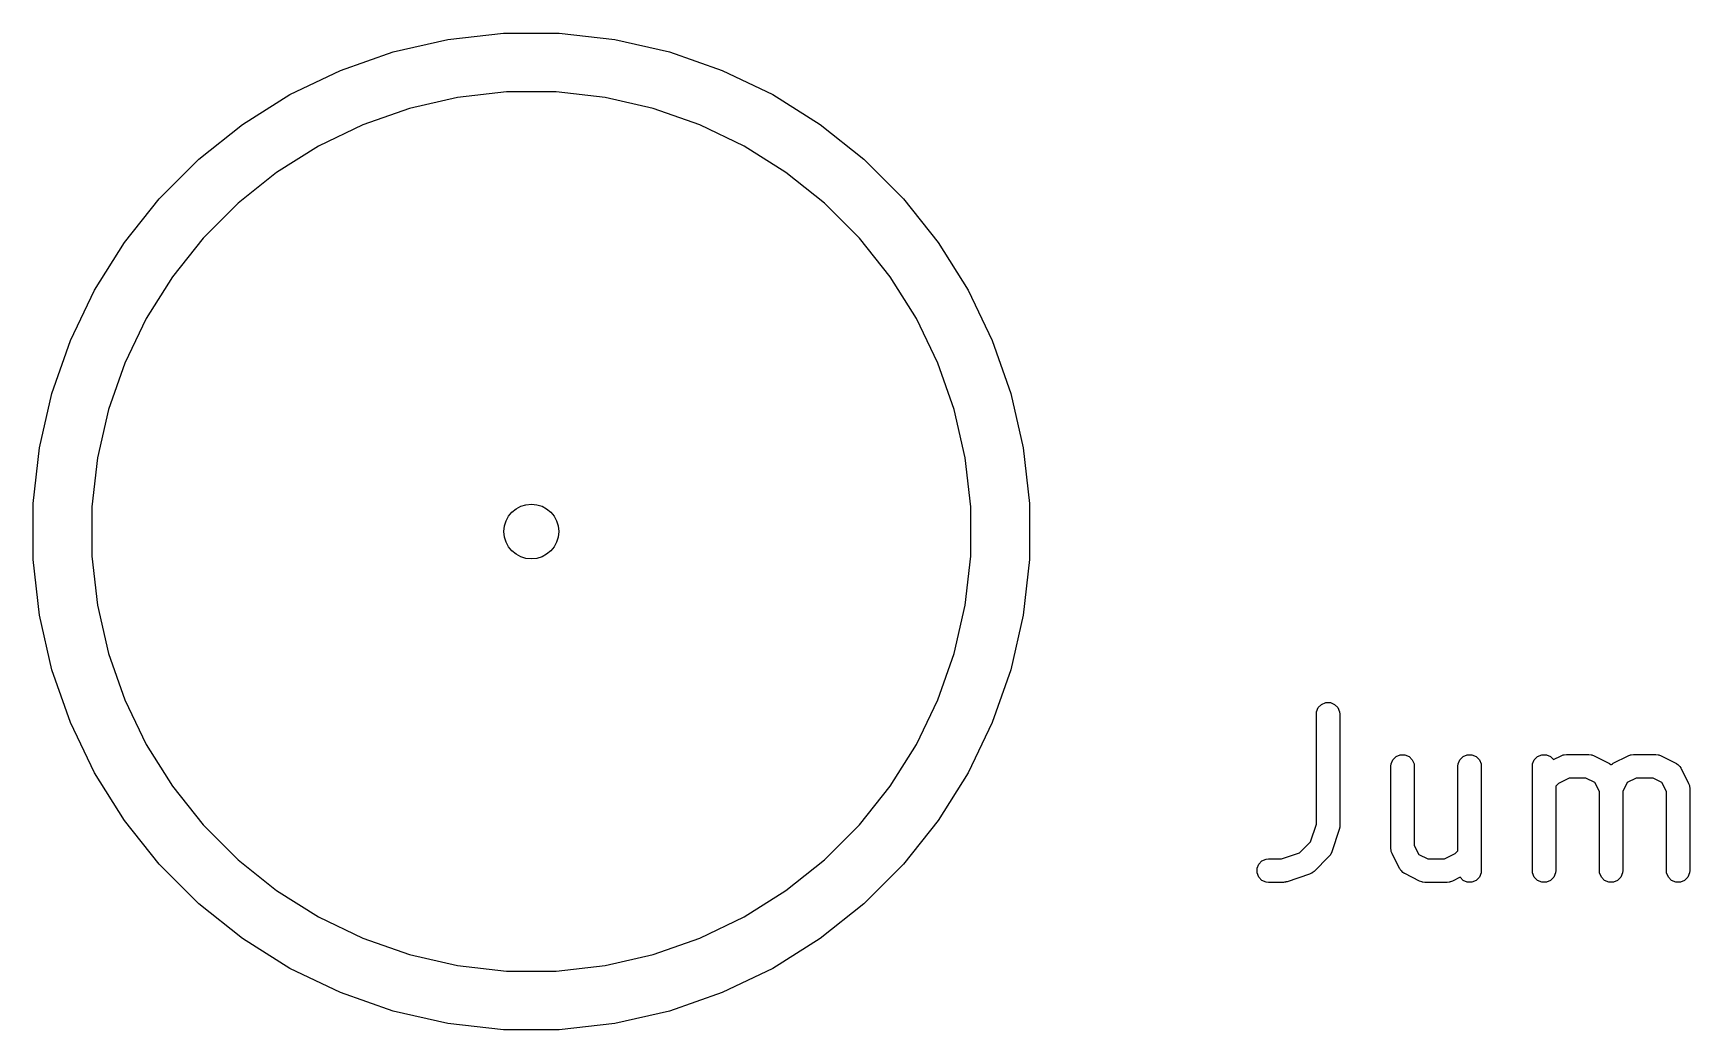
# Model space of a CAD drawing. Extents: x -0.92 to -0.05, y 0.08 to 3.3.
# Drawn here: x -0.9057 to -0.4887, y 2.7631 to 3.0139 of the extents above; entities that cross this region are included whole.
import ezdxf

# ---------------------------------------------------------------- set-up
doc = ezdxf.new("R2010")
doc.units = 0
doc.header["$MEASUREMENT"] = 0
doc.layers.add('BLACK', color=7, linetype='CONTINUOUS')

msp = doc.modelspace()

# ---------------------------------------------------------------- linework, layer by layer
at = {"layer": 'BLACK', "linetype": 'CONTINUOUS'}
for p, q in [((-0.81509, 3.00918), (-0.80135, 3.01231)), ((-0.80135, 3.01231), (-0.78736, 3.01389)), ((-0.78736, 3.01389), (-0.77327, 3.01389)), ((-0.77327, 3.01389), (-0.75928, 3.01231)), ((-0.75928, 3.01231), (-0.74554, 3.00918)), ((-0.82838, 3.00452), (-0.81509, 3.00918)), ((-0.74554, 3.00918), (-0.73225, 3.00452)), ((-0.84107, 2.99841), (-0.82838, 3.00452)), ((-0.73225, 3.00452), (-0.71956, 2.99841)), ((-0.853, 2.99092), (-0.84107, 2.99841)), ((-0.78653, 2.99908), (-0.79887, 2.99769)), ((-0.7741, 2.99908), (-0.78653, 2.99908)), ((-0.76176, 2.99769), (-0.7741, 2.99908)), ((-0.71956, 2.99841), (-0.70763, 2.99092)), ((-0.81098, 2.99493), (-0.82271, 2.99083)), ((-0.79887, 2.99769), (-0.81098, 2.99493)), ((-0.74965, 2.99493), (-0.76176, 2.99769)), ((-0.73792, 2.99083), (-0.74965, 2.99493)), ((-0.86401, 2.98214), (-0.853, 2.99092)), ((-0.82271, 2.99083), (-0.8339, 2.98544)), ((-0.72673, 2.98544), (-0.73792, 2.99083)), ((-0.70763, 2.99092), (-0.69662, 2.98214)), ((-0.87397, 2.97218), (-0.86401, 2.98214)), ((-0.8339, 2.98544), (-0.84442, 2.97883)), ((-0.71621, 2.97883), (-0.72673, 2.98544)), ((-0.69662, 2.98214), (-0.68666, 2.97218)), ((-0.84442, 2.97883), (-0.85413, 2.97108)), ((-0.7065, 2.97108), (-0.71621, 2.97883)), ((-0.88275, 2.96117), (-0.87397, 2.97218)), ((-0.85413, 2.97108), (-0.86291, 2.9623)), ((-0.69772, 2.9623), (-0.7065, 2.97108)), ((-0.68666, 2.97218), (-0.67788, 2.96117)), ((-0.89024, 2.94924), (-0.88275, 2.96117)), ((-0.86291, 2.9623), (-0.87066, 2.95259)), ((-0.68997, 2.95259), (-0.69772, 2.9623)), ((-0.67788, 2.96117), (-0.67039, 2.94924)), ((-0.87066, 2.95259), (-0.87727, 2.94207)), ((-0.68336, 2.94207), (-0.68997, 2.95259)), ((-0.89635, 2.93655), (-0.89024, 2.94924)), ((-0.67039, 2.94924), (-0.66428, 2.93655)), ((-0.87727, 2.94207), (-0.88266, 2.93088)), ((-0.67797, 2.93088), (-0.68336, 2.94207)), ((-0.90101, 2.92325), (-0.89635, 2.93655)), ((-0.66428, 2.93655), (-0.65962, 2.92325)), ((-0.88266, 2.93088), (-0.88676, 2.91915)), ((-0.67387, 2.91915), (-0.67797, 2.93088)), ((-0.90414, 2.90952), (-0.90101, 2.92325)), ((-0.65962, 2.92325), (-0.65649, 2.90952)), ((-0.88676, 2.91915), (-0.88952, 2.90704)), ((-0.67111, 2.90704), (-0.67387, 2.91915)), ((-0.90572, 2.89553), (-0.90414, 2.90952)), ((-0.88952, 2.90704), (-0.89091, 2.8947)), ((-0.66971, 2.8947), (-0.67111, 2.90704)), ((-0.65649, 2.90952), (-0.65491, 2.89553)), ((-0.90572, 2.8947), (-0.90572, 2.89553)), ((-0.90572, 2.88144), (-0.90572, 2.8947)), ((-0.89091, 2.8947), (-0.89091, 2.88227)), ((-0.66971, 2.88227), (-0.66971, 2.8947)), ((-0.65491, 2.89553), (-0.65491, 2.88144)), ((-0.89091, 2.88227), (-0.88952, 2.86993)), ((-0.67111, 2.86993), (-0.66971, 2.88227)), ((-0.90414, 2.86745), (-0.90572, 2.88144)), ((-0.65491, 2.88144), (-0.65649, 2.86745)), ((-0.88952, 2.86993), (-0.88676, 2.85782)), ((-0.67387, 2.85782), (-0.67111, 2.86993)), ((-0.90101, 2.85371), (-0.90414, 2.86745)), ((-0.65649, 2.86745), (-0.65962, 2.85371)), ((-0.88676, 2.85782), (-0.88266, 2.84609)), ((-0.67797, 2.84609), (-0.67387, 2.85782)), ((-0.89635, 2.84042), (-0.90101, 2.85371)), ((-0.65962, 2.85371), (-0.66428, 2.84042)), ((-0.88266, 2.84609), (-0.87727, 2.8349)), ((-0.68336, 2.8349), (-0.67797, 2.84609)), ((-0.58266, 2.8431), (-0.58222, 2.84417)), ((-0.58222, 2.84417), (-0.5814, 2.84498)), ((-0.5814, 2.84498), (-0.58034, 2.84542)), ((-0.58034, 2.84542), (-0.57918, 2.84542)), ((-0.57918, 2.84542), (-0.57812, 2.84498)), ((-0.57812, 2.84498), (-0.5773, 2.84417)), ((-0.5773, 2.84417), (-0.57686, 2.8431)), ((-0.89024, 2.82773), (-0.89635, 2.84042)), ((-0.66428, 2.84042), (-0.67039, 2.82773)), ((-0.58271, 2.84253), (-0.58266, 2.8431)), ((-0.58271, 2.81488), (-0.58271, 2.84253)), ((-0.57686, 2.8431), (-0.57681, 2.84253)), ((-0.57681, 2.84253), (-0.57681, 2.81441)), ((-0.87727, 2.8349), (-0.87066, 2.82438)), ((-0.68997, 2.82438), (-0.68336, 2.8349)), ((-0.56347, 2.83104), (-0.56265, 2.83186)), ((-0.56265, 2.83186), (-0.56159, 2.8323)), ((-0.56159, 2.8323), (-0.56044, 2.8323)), ((-0.56044, 2.8323), (-0.55937, 2.83186)), ((-0.55937, 2.83186), (-0.55856, 2.83104)), ((-0.54659, 2.83104), (-0.54578, 2.83186)), ((-0.54578, 2.83186), (-0.54472, 2.8323)), ((-0.54472, 2.8323), (-0.54356, 2.8323)), ((-0.54356, 2.8323), (-0.5425, 2.83186)), ((-0.5425, 2.83186), (-0.54168, 2.83104)), ((-0.52785, 2.83104), (-0.52703, 2.83186)), ((-0.52703, 2.83186), (-0.52597, 2.8323)), ((-0.52597, 2.8323), (-0.52482, 2.8323)), ((-0.52482, 2.8323), (-0.52375, 2.83186)), ((-0.52375, 2.83186), (-0.52299, 2.83109)), ((-0.52299, 2.83109), (-0.52109, 2.83204)), ((-0.52109, 2.83204), (-0.52055, 2.83225)), ((-0.52055, 2.83225), (-0.52044, 2.83226)), ((-0.52044, 2.83226), (-0.52034, 2.8323)), ((-0.52034, 2.8323), (-0.51977, 2.83236)), ((-0.51977, 2.83236), (-0.51414, 2.83236)), ((-0.51414, 2.83236), (-0.51357, 2.8323)), ((-0.51357, 2.8323), (-0.51347, 2.83226)), ((-0.51347, 2.83226), (-0.51336, 2.83225)), ((-0.51336, 2.83225), (-0.51282, 2.83204)), ((-0.51282, 2.83204), (-0.50907, 2.83017)), ((-0.50796, 2.83017), (-0.50422, 2.83204)), ((-0.50422, 2.83204), (-0.50367, 2.83225)), ((-0.50367, 2.83225), (-0.50357, 2.83226)), ((-0.50357, 2.83226), (-0.50347, 2.8323)), ((-0.50347, 2.8323), (-0.50289, 2.83236)), ((-0.50289, 2.83236), (-0.49727, 2.83236)), ((-0.49727, 2.83236), (-0.49669, 2.8323)), ((-0.49669, 2.8323), (-0.4966, 2.83226)), ((-0.4966, 2.83226), (-0.49649, 2.83225)), ((-0.49649, 2.83225), (-0.49595, 2.83204)), ((-0.49595, 2.83204), (-0.4922, 2.83017)), ((-0.88275, 2.8158), (-0.89024, 2.82773)), ((-0.67039, 2.82773), (-0.67788, 2.8158)), ((-0.56397, 2.8294), (-0.56391, 2.82998)), ((-0.56397, 2.80878), (-0.56397, 2.8294)), ((-0.56391, 2.82998), (-0.56347, 2.83104)), ((-0.55856, 2.83104), (-0.55812, 2.82998)), ((-0.55812, 2.82998), (-0.55806, 2.8294)), ((-0.55806, 2.8294), (-0.55806, 2.80948)), ((-0.54709, 2.8294), (-0.54704, 2.82998)), ((-0.54709, 2.80813), (-0.54709, 2.8294)), ((-0.54704, 2.82998), (-0.54659, 2.83104)), ((-0.54168, 2.83104), (-0.54124, 2.82998)), ((-0.54124, 2.82998), (-0.54119, 2.8294)), ((-0.54119, 2.8294), (-0.54119, 2.80316)), ((-0.52834, 2.8294), (-0.52829, 2.82998)), ((-0.52834, 2.80316), (-0.52834, 2.8294)), ((-0.52829, 2.82998), (-0.52785, 2.83104)), ((-0.50907, 2.83017), (-0.50898, 2.83011)), ((-0.50898, 2.83011), (-0.50893, 2.83009)), ((-0.50893, 2.83009), (-0.50887, 2.83004)), ((-0.50887, 2.83004), (-0.50858, 2.82986)), ((-0.50858, 2.82986), (-0.50852, 2.82979)), ((-0.50852, 2.82979), (-0.50845, 2.82986)), ((-0.50845, 2.82986), (-0.50816, 2.83004)), ((-0.50816, 2.83004), (-0.50811, 2.83009)), ((-0.50811, 2.83009), (-0.50806, 2.83011)), ((-0.50806, 2.83011), (-0.50796, 2.83017)), ((-0.4922, 2.83017), (-0.4921, 2.83011)), ((-0.4921, 2.83011), (-0.49206, 2.83009)), ((-0.49206, 2.83009), (-0.492, 2.83004)), ((-0.492, 2.83004), (-0.49171, 2.82986)), ((-0.49171, 2.82986), (-0.49147, 2.82958)), ((-0.49147, 2.82958), (-0.49119, 2.82934)), ((-0.49119, 2.82934), (-0.491, 2.82905)), ((-0.491, 2.82905), (-0.49096, 2.82899)), ((-0.49096, 2.82899), (-0.49094, 2.82895)), ((-0.49094, 2.82895), (-0.49088, 2.82885)), ((-0.49088, 2.82885), (-0.48901, 2.8251)), ((-0.87066, 2.82438), (-0.86291, 2.81467)), ((-0.69772, 2.81467), (-0.68997, 2.82438)), ((-0.52177, 2.8251), (-0.52244, 2.82443)), ((-0.52244, 2.82443), (-0.52244, 2.80316)), ((-0.51907, 2.82645), (-0.52177, 2.8251)), ((-0.51484, 2.82645), (-0.51907, 2.82645)), ((-0.51259, 2.82533), (-0.51484, 2.82645)), ((-0.51147, 2.82308), (-0.51259, 2.82533)), ((-0.50444, 2.82533), (-0.50557, 2.82308)), ((-0.5022, 2.82645), (-0.50444, 2.82533)), ((-0.49797, 2.82645), (-0.5022, 2.82645)), ((-0.49572, 2.82533), (-0.49797, 2.82645)), ((-0.4946, 2.82308), (-0.49572, 2.82533)), ((-0.48901, 2.8251), (-0.4888, 2.82456)), ((-0.4888, 2.82456), (-0.48879, 2.82445)), ((-0.48879, 2.82445), (-0.48875, 2.82436)), ((-0.48875, 2.82436), (-0.48869, 2.82378)), ((-0.48869, 2.82378), (-0.48869, 2.80316)), ((-0.51147, 2.80316), (-0.51147, 2.82308)), ((-0.50557, 2.82308), (-0.50557, 2.80316)), ((-0.4946, 2.80316), (-0.4946, 2.82308)), ((-0.87397, 2.80479), (-0.88275, 2.8158)), ((-0.67788, 2.8158), (-0.68666, 2.80479)), ((-0.86291, 2.81467), (-0.85413, 2.80589)), ((-0.7065, 2.80589), (-0.69772, 2.81467)), ((-0.58422, 2.81038), (-0.58271, 2.81488)), ((-0.57696, 2.81347), (-0.57883, 2.80785)), ((-0.57689, 2.81376), (-0.57696, 2.81347)), ((-0.57686, 2.81383), (-0.57689, 2.81376)), ((-0.57685, 2.81393), (-0.57686, 2.81383)), ((-0.57683, 2.81404), (-0.57685, 2.81393)), ((-0.57681, 2.81441), (-0.57684, 2.81411)), ((-0.57684, 2.81411), (-0.57683, 2.81404)), ((-0.59149, 2.80611), (-0.58698, 2.80761)), ((-0.58698, 2.80761), (-0.58422, 2.81038)), ((-0.57955, 2.80669), (-0.5833, 2.80294)), ((-0.57918, 2.80714), (-0.57955, 2.80669)), ((-0.57914, 2.80724), (-0.57918, 2.80714)), ((-0.57907, 2.80732), (-0.57914, 2.80724)), ((-0.57883, 2.80785), (-0.57907, 2.80732)), ((-0.56391, 2.80821), (-0.56397, 2.80878)), ((-0.56387, 2.80811), (-0.56391, 2.80821)), ((-0.56386, 2.808), (-0.56387, 2.80811)), ((-0.56365, 2.80746), (-0.56386, 2.808)), ((-0.56178, 2.80371), (-0.56365, 2.80746)), ((-0.55806, 2.80948), (-0.55694, 2.80723)), ((-0.55694, 2.80723), (-0.55469, 2.80611)), ((-0.55046, 2.80611), (-0.54776, 2.80746)), ((-0.54776, 2.80746), (-0.54709, 2.80813)), ((-0.86401, 2.79483), (-0.87397, 2.80479)), ((-0.85413, 2.80589), (-0.84442, 2.79814)), ((-0.71621, 2.79814), (-0.7065, 2.80589)), ((-0.68666, 2.80479), (-0.69662, 2.79483)), ((-0.59765, 2.80373), (-0.59721, 2.8048)), ((-0.59765, 2.80258), (-0.59765, 2.80373)), ((-0.59721, 2.80152), (-0.59765, 2.80258)), ((-0.59721, 2.8048), (-0.5964, 2.80561)), ((-0.5964, 2.80561), (-0.59533, 2.80605)), ((-0.59533, 2.80605), (-0.59476, 2.80611)), ((-0.59476, 2.80611), (-0.59149, 2.80611)), ((-0.58392, 2.80247), (-0.58445, 2.80223)), ((-0.58384, 2.80254), (-0.58392, 2.80247)), ((-0.58374, 2.80258), (-0.58384, 2.80254)), ((-0.5833, 2.80294), (-0.58374, 2.80258)), ((-0.56172, 2.80361), (-0.56178, 2.80371)), ((-0.5617, 2.80357), (-0.56172, 2.80361)), ((-0.56165, 2.80351), (-0.5617, 2.80357)), ((-0.56147, 2.80322), (-0.56165, 2.80351)), ((-0.56119, 2.80298), (-0.56147, 2.80322)), ((-0.56095, 2.8027), (-0.56119, 2.80298)), ((-0.56066, 2.80252), (-0.56095, 2.8027)), ((-0.5606, 2.80247), (-0.56066, 2.80252)), ((-0.56055, 2.80245), (-0.5606, 2.80247)), ((-0.56046, 2.80239), (-0.56055, 2.80245)), ((-0.55469, 2.80611), (-0.55046, 2.80611)), ((-0.54124, 2.80258), (-0.54168, 2.80152)), ((-0.54119, 2.80316), (-0.54124, 2.80258)), ((-0.52829, 2.80258), (-0.52834, 2.80316)), ((-0.52785, 2.80152), (-0.52829, 2.80258)), ((-0.5225, 2.80258), (-0.52294, 2.80152)), ((-0.52244, 2.80316), (-0.5225, 2.80258)), ((-0.51141, 2.80258), (-0.51147, 2.80316)), ((-0.51097, 2.80152), (-0.51141, 2.80258)), ((-0.50562, 2.80258), (-0.50606, 2.80152)), ((-0.50557, 2.80316), (-0.50562, 2.80258)), ((-0.49454, 2.80258), (-0.4946, 2.80316)), ((-0.4941, 2.80152), (-0.49454, 2.80258)), ((-0.48875, 2.80258), (-0.48919, 2.80152)), ((-0.48869, 2.80316), (-0.48875, 2.80258)), ((-0.5964, 2.8007), (-0.59721, 2.80152)), ((-0.59533, 2.80026), (-0.5964, 2.8007)), ((-0.59476, 2.8002), (-0.59533, 2.80026)), ((-0.59101, 2.8002), (-0.59476, 2.8002)), ((-0.59072, 2.80023), (-0.59101, 2.8002)), ((-0.59064, 2.80023), (-0.59072, 2.80023)), ((-0.59054, 2.80025), (-0.59064, 2.80023)), ((-0.59043, 2.80026), (-0.59054, 2.80025)), ((-0.59036, 2.80029), (-0.59043, 2.80026)), ((-0.59007, 2.80036), (-0.59036, 2.80029)), ((-0.58445, 2.80223), (-0.59007, 2.80036)), ((-0.55671, 2.80052), (-0.56046, 2.80239)), ((-0.55617, 2.80031), (-0.55671, 2.80052)), ((-0.55606, 2.8003), (-0.55617, 2.80031)), ((-0.55596, 2.80026), (-0.55606, 2.8003)), ((-0.55539, 2.8002), (-0.55596, 2.80026)), ((-0.54976, 2.8002), (-0.55539, 2.8002)), ((-0.54919, 2.80026), (-0.54976, 2.8002)), ((-0.54909, 2.8003), (-0.54919, 2.80026)), ((-0.54898, 2.80031), (-0.54909, 2.8003)), ((-0.54844, 2.80052), (-0.54898, 2.80031)), ((-0.54654, 2.80147), (-0.54844, 2.80052)), ((-0.54578, 2.8007), (-0.54654, 2.80147)), ((-0.54472, 2.80026), (-0.54578, 2.8007)), ((-0.54356, 2.80026), (-0.54472, 2.80026)), ((-0.5425, 2.8007), (-0.54356, 2.80026)), ((-0.54168, 2.80152), (-0.5425, 2.8007)), ((-0.52703, 2.8007), (-0.52785, 2.80152)), ((-0.52597, 2.80026), (-0.52703, 2.8007)), ((-0.52482, 2.80026), (-0.52597, 2.80026)), ((-0.52375, 2.8007), (-0.52482, 2.80026)), ((-0.52294, 2.80152), (-0.52375, 2.8007)), ((-0.51016, 2.8007), (-0.51097, 2.80152)), ((-0.5091, 2.80026), (-0.51016, 2.8007)), ((-0.50794, 2.80026), (-0.5091, 2.80026)), ((-0.50688, 2.8007), (-0.50794, 2.80026)), ((-0.50606, 2.80152), (-0.50688, 2.8007)), ((-0.49329, 2.8007), (-0.4941, 2.80152)), ((-0.49222, 2.80026), (-0.49329, 2.8007)), ((-0.49107, 2.80026), (-0.49222, 2.80026)), ((-0.49001, 2.8007), (-0.49107, 2.80026)), ((-0.48919, 2.80152), (-0.49001, 2.8007)), ((-0.853, 2.78605), (-0.86401, 2.79483)), ((-0.84442, 2.79814), (-0.8339, 2.79153)), ((-0.72673, 2.79153), (-0.71621, 2.79814)), ((-0.69662, 2.79483), (-0.70763, 2.78605)), ((-0.8339, 2.79153), (-0.82271, 2.78614)), ((-0.73792, 2.78614), (-0.72673, 2.79153)), ((-0.84107, 2.77856), (-0.853, 2.78605)), ((-0.82271, 2.78614), (-0.81098, 2.78204)), ((-0.74965, 2.78204), (-0.73792, 2.78614)), ((-0.70763, 2.78605), (-0.71956, 2.77856)), ((-0.81098, 2.78204), (-0.79887, 2.77928)), ((-0.76176, 2.77928), (-0.74965, 2.78204)), ((-0.82838, 2.77244), (-0.84107, 2.77856)), ((-0.79887, 2.77928), (-0.78653, 2.77788)), ((-0.78653, 2.77788), (-0.7741, 2.77788)), ((-0.7741, 2.77788), (-0.76176, 2.77928)), ((-0.71956, 2.77856), (-0.73225, 2.77244)), ((-0.81509, 2.76779), (-0.82838, 2.77244)), ((-0.73225, 2.77244), (-0.74554, 2.76779)), ((-0.80135, 2.76466), (-0.81509, 2.76779)), ((-0.74554, 2.76779), (-0.75928, 2.76466)), ((-0.78736, 2.76308), (-0.80135, 2.76466)), ((-0.77327, 2.76308), (-0.78736, 2.76308)), ((-0.75928, 2.76466), (-0.77327, 2.76308))]:
    msp.add_line(p, q, dxfattribs=at)
at = {"layer": 'BLACK'}
msp.add_circle((-0.78031, 2.88848), 0.00689, dxfattribs=at)

doc.saveas('drawing.dxf')
